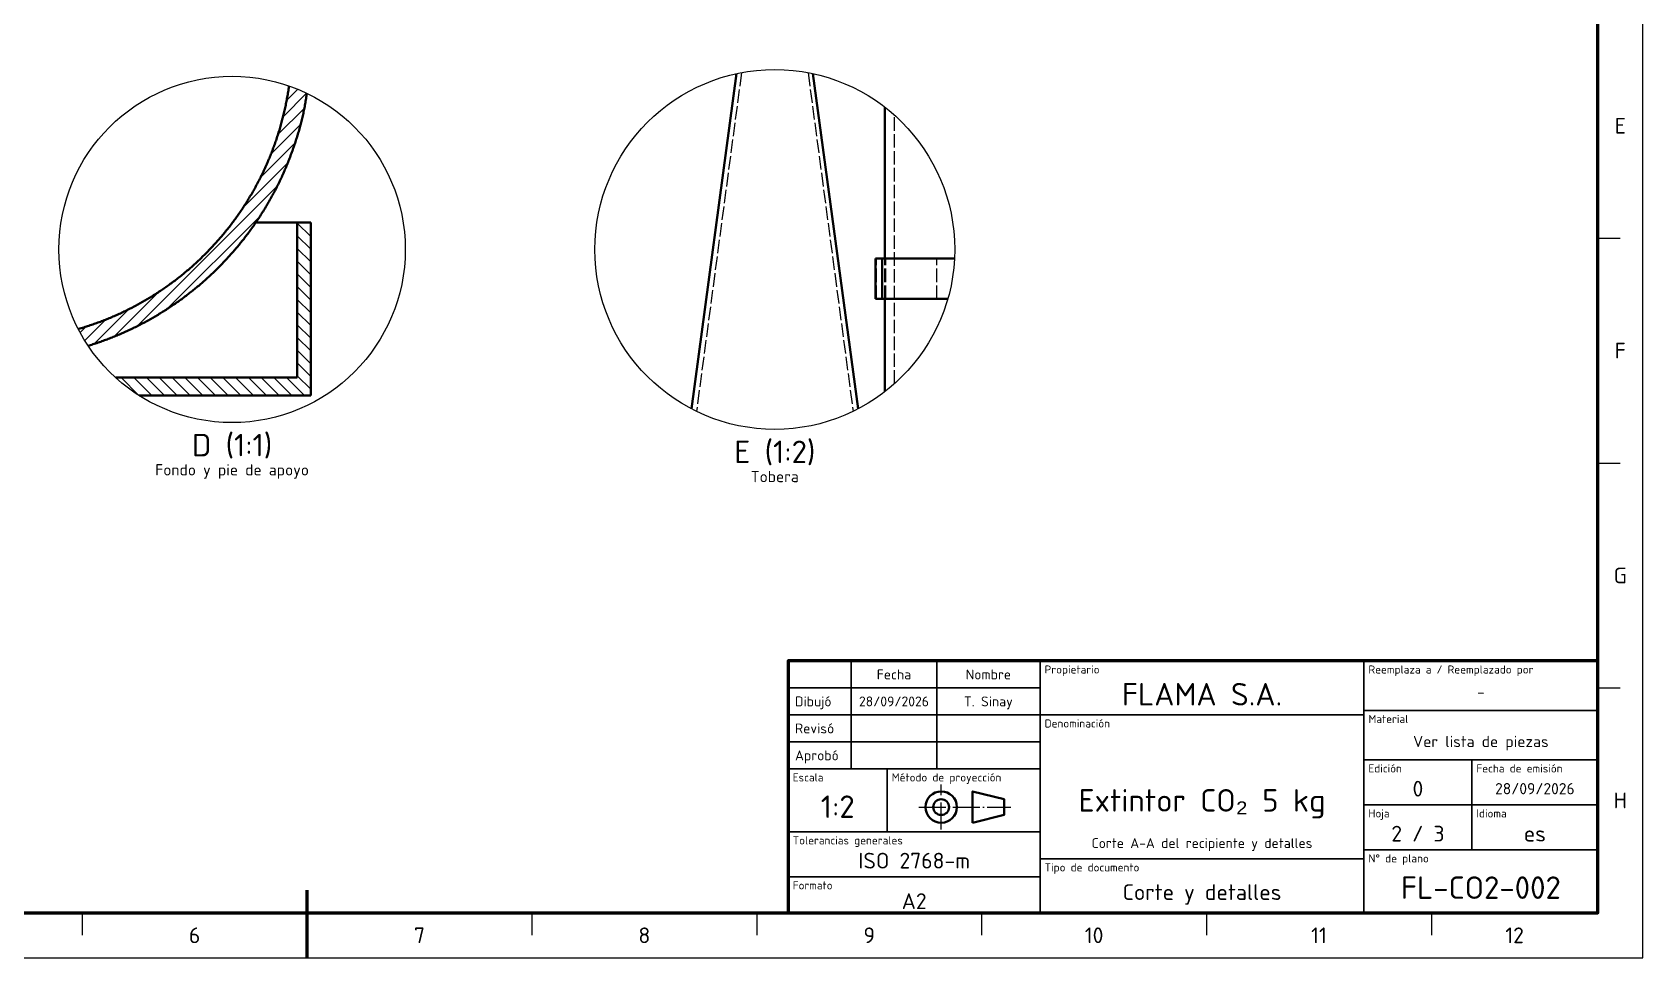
# Model space of a CAD drawing. Header units: millimetres. Extents: x 0 to 594, y 0 to 420.
# Drawn here: x 235.9 to 594, y 0 to 205.8 of the extents above; entities that cross this region are included whole.
import ezdxf
from ezdxf.enums import TextEntityAlignment as Align

# ---------------------------------------------------------------- set-up
doc = ezdxf.new("R2010")
doc.units = ezdxf.units.MM
doc.linetypes.add('ISO02-TRAZOS', pattern=[3.75, 3, -0.75])
doc.linetypes.add('ISO04-TRAZO-PUNTO', pattern=[7.625, 6, -0.75, 0.125, -0.75])
for name, color, linetype, lineweight in [('01-VISIBLE', 7, 'CONTINUOUS', 50), ('02-OCULTA', 4, 'ISO02-TRAZOS', 25), ('03-EJE', 1, 'ISO04-TRAZO-PUNTO', 25), ('05-RAYADO', 8, 'CONTINUOUS', 25), ('06-TEXTO', 7, 'CONTINUOUS', 25), ('07-RECUADRO', 7, 'CONTINUOUS', 70), ('08-FINA', 5, 'CONTINUOUS', 25), ('10-ROTULO', 7, 'CONTINUOUS', 35), ('11-TEXTO-ROTULO', 7, 'CONTINUOUS', 25)]:
    doc.layers.add(name, color=color, linetype=linetype, lineweight=lineweight)
doc.styles.add('ISO3098', font='isocpeur.ttf')

msp = doc.modelspace()

# ---------------------------------------------------------------- hatches: boundary and pattern name
at = {"layer": '05-RAYADO'}
h = msp.add_hatch(dxfattribs=at)
h.set_pattern_fill('ANSI31', scale=0.62992)
h.paths.add_polyline_path([(296.923, 192.063), (296.883, 191.791), (296.843, 191.519), (296.802, 191.247), (296.76, 190.976), (296.718, 190.704), (296.674, 190.433), (296.63, 190.161), (296.584, 189.89), (296.537, 189.619), (296.489, 189.349), (296.44, 189.078), (296.389, 188.808), (296.336, 188.538), (296.283, 188.269), (296.227, 187.999), (296.17, 187.73), (296.112, 187.462), (296.052, 187.194), (295.99, 186.926), (295.927, 186.658), (295.863, 186.391), (295.797, 186.124), (295.729, 185.857), (295.661, 185.591), (295.59, 185.325), (295.519, 185.06), (295.446, 184.795), (295.372, 184.53), (295.296, 184.266), (295.22, 184.002), (295.142, 183.738), (295.063, 183.475), (294.983, 183.212), (294.903, 182.949), (294.821, 182.686), (294.739, 182.424), (294.656, 182.162), (294.572, 181.9), (294.487, 181.639), (294.402, 181.377), (294.315, 181.116), (294.228, 180.856), (294.14, 180.595), (294.052, 180.335), (293.962, 180.075), (293.871, 179.816), (293.78, 179.556), (293.688, 179.297), (293.595, 179.039), (293.501, 178.78), (293.406, 178.522), (293.31, 178.265), (293.213, 178.007), (293.115, 177.751), (293.016, 177.494), (292.916, 177.238), (292.816, 176.982), (292.714, 176.727), (292.611, 176.472), (292.507, 176.217), (292.402, 175.963), (292.296, 175.71), (292.189, 175.456), (292.08, 175.204), (291.971, 174.952), (291.861, 174.7), (291.749, 174.448), (291.637, 174.198), (291.523, 173.947), (291.409, 173.697), (291.293, 173.448), (291.177, 173.199), (291.059, 172.95), (290.94, 172.702), (290.821, 172.455), (290.7, 172.208), (290.578, 171.961), (290.456, 171.715), (290.332, 171.47), (290.208, 171.225), (290.082, 170.98), (289.956, 170.736), (289.828, 170.493), (289.7, 170.249), (289.57, 170.007), (289.44, 169.765), (289.309, 169.523), (289.177, 169.282), (289.044, 169.042), (288.91, 168.801), (288.775, 168.562), (288.639, 168.323), (288.502, 168.084), (288.365, 167.846), (288.226, 167.609), (288.087, 167.372), (287.946, 167.136), (287.805, 166.9), (287.663, 166.665), (287.52, 166.43), (287.376, 166.196), (287.231, 165.962), (287.085, 165.729), (286.938, 165.497), (286.791, 165.265), (286.642, 165.033), (286.493, 164.803), (286.342, 164.573), (286.191, 164.343), (286.039, 164.114), (285.886, 163.886), (285.732, 163.658), (285.577, 163.431), (285.421, 163.204), (285.264, 162.979), (285.107, 162.753), (284.948, 162.529), (284.789, 162.305), (284.629, 162.081), (284.467, 161.859), (284.305, 161.636), (284.143, 161.415), (283.979, 161.194), (283.814, 160.974), (283.649, 160.754), (283.482, 160.536), (283.315, 160.317), (283.147, 160.1), (282.978, 159.883), (282.808, 159.667), (282.638, 159.451), (282.466, 159.236), (282.294, 159.022), (282.121, 158.809), (281.947, 158.596), (281.772, 158.384), (281.596, 158.172), (281.42, 157.961), (281.243, 157.751), (281.064, 157.542), (280.885, 157.333), (280.706, 157.125), (280.525, 156.918), (280.344, 156.711), (280.162, 156.505), (279.979, 156.3), (279.795, 156.096), (279.61, 155.892), (279.425, 155.689), (279.239, 155.487), (279.052, 155.285), (278.864, 155.085), (278.675, 154.885), (278.486, 154.685), (278.296, 154.487), (278.105, 154.289), (277.913, 154.092), (277.721, 153.896), (277.527, 153.7), (277.334, 153.505), (277.139, 153.311), (276.943, 153.118), (276.747, 152.925), (276.55, 152.734), (276.352, 152.543), (276.154, 152.353), (275.954, 152.163), (275.754, 151.975), (275.554, 151.787), (275.352, 151.6), (275.15, 151.414), (274.947, 151.228), (274.743, 151.044), (274.539, 150.86), (274.334, 150.677), (274.128, 150.495), (273.921, 150.313), (273.714, 150.133), (273.506, 149.953), (273.297, 149.774), (273.088, 149.596), (272.878, 149.418), (272.667, 149.242), (272.456, 149.066), (272.243, 148.891), (272.031, 148.717), (271.817, 148.544), (271.603, 148.372), (271.388, 148.2), (271.172, 148.03), (270.956, 147.86), (270.739, 147.691), (270.522, 147.523), (270.304, 147.356), (270.085, 147.189), (269.865, 147.024), (269.645, 146.859), (269.424, 146.696), (269.203, 146.533), (268.981, 146.371), (268.758, 146.209), (268.535, 146.049), (268.311, 145.89), (268.086, 145.731), (267.861, 145.574), (267.635, 145.417), (267.409, 145.261), (267.182, 145.106), (266.954, 144.952), (266.726, 144.799), (266.497, 144.646), (266.267, 144.495), (266.037, 144.345), (265.807, 144.195), (265.575, 144.046), (265.344, 143.899), (265.111, 143.752), (264.878, 143.606), (264.645, 143.461), (264.411, 143.317), (264.176, 143.173), (263.941, 143.031), (263.705, 142.89), (263.468, 142.749), (263.232, 142.61), (262.994, 142.471), (262.756, 142.334), (262.518, 142.197), (262.279, 142.061), (262.039, 141.926), (261.799, 141.793), (261.558, 141.66), (261.317, 141.528), (261.075, 141.397), (260.833, 141.267), (260.591, 141.138), (260.347, 141.009), (260.104, 140.882), (259.859, 140.756), (259.615, 140.631), (259.37, 140.506), (259.124, 140.383), (258.878, 140.26), (258.631, 140.139), (258.384, 140.019), (258.136, 139.899), (257.888, 139.781), (257.64, 139.663), (257.391, 139.546), (257.141, 139.431), (256.892, 139.316), (256.641, 139.203), (256.39, 139.09), (256.139, 138.978), (255.888, 138.868), (255.636, 138.758), (255.383, 138.649), (255.13, 138.542), (254.877, 138.435), (254.623, 138.329), (254.369, 138.224), (254.114, 138.121), (253.859, 138.018), (253.604, 137.916), (253.348, 137.816), (253.092, 137.716), (252.835, 137.617), (252.578, 137.52), (252.321, 137.423), (252.063, 137.327), (251.805, 137.233), (251.547, 137.139), (251.288, 137.046), (251.029, 136.955), (250.769, 136.864), (250.509, 136.775), (250.249, 136.686), (249.988, 136.599), (249.727, 136.512), (249.466, 136.427), (249.204, 136.342), (248.942, 136.259), (248.68, 136.176), (248.418, 136.095), (248.347, 136.073), (248.322, 136.111), (247.806, 136.903), (247.311, 137.707), (246.835, 138.523), (246.379, 139.351), (246.15, 139.793), (246.187, 139.804), (246.434, 139.879), (246.681, 139.955), (246.928, 140.031), (247.175, 140.109), (247.421, 140.187), (247.667, 140.266), (247.913, 140.345), (248.159, 140.426), (248.404, 140.507), (248.649, 140.589), (248.894, 140.671), (249.138, 140.755), (249.383, 140.839), (249.627, 140.924), (249.87, 141.01), (250.114, 141.097), (250.357, 141.184), (250.6, 141.273), (250.842, 141.362), (251.084, 141.452), (251.326, 141.543), (251.568, 141.635), (251.809, 141.728), (252.05, 141.822), (252.29, 141.917), (252.53, 142.012), (252.77, 142.109), (253.009, 142.207), (253.248, 142.305), (253.486, 142.405), (253.724, 142.506), (253.962, 142.608), (254.199, 142.71), (254.436, 142.814), (254.672, 142.919), (254.908, 143.025), (255.143, 143.131), (255.378, 143.239), (255.612, 143.348), (255.846, 143.457), (256.08, 143.568), (256.313, 143.679), (256.546, 143.792), (256.778, 143.905), (257.01, 144.02), (257.241, 144.135), (257.472, 144.251), (257.702, 144.368), (257.932, 144.486), (258.161, 144.605), (258.39, 144.725), (258.619, 144.846), (258.847, 144.967), (259.074, 145.09), (259.302, 145.213), (259.528, 145.337), (259.754, 145.462), (259.98, 145.588), (260.205, 145.715), (260.43, 145.843), (260.654, 145.971), (260.878, 146.1), (261.101, 146.231), (261.324, 146.362), (261.546, 146.494), (261.767, 146.626), (261.989, 146.76), (262.209, 146.895), (262.429, 147.03), (262.649, 147.166), (262.868, 147.303), (263.087, 147.441), (263.305, 147.58), (263.522, 147.72), (263.739, 147.86), (263.955, 148.002), (264.171, 148.144), (264.386, 148.287), (264.601, 148.431), (264.815, 148.576), (265.028, 148.721), (265.241, 148.868), (265.454, 149.015), (265.665, 149.163), (265.876, 149.312), (266.087, 149.462), (266.297, 149.612), (266.506, 149.764), (266.715, 149.916), (266.923, 150.069), (267.131, 150.223), (267.338, 150.378), (267.544, 150.534), (267.75, 150.69), (267.955, 150.847), (268.159, 151.005), (268.363, 151.164), (268.567, 151.323), (268.769, 151.484), (268.971, 151.645), (269.173, 151.807), (269.373, 151.97), (269.573, 152.133), (269.773, 152.298), (269.972, 152.463), (270.17, 152.629), (270.367, 152.795), (270.564, 152.963), (270.76, 153.131), (270.956, 153.3), (271.15, 153.47), (271.345, 153.64), (271.538, 153.811), (271.731, 153.983), (271.923, 154.156), (272.115, 154.33), (272.305, 154.504), (272.496, 154.679), (272.685, 154.855), (272.874, 155.031), (273.062, 155.209), (273.249, 155.387), (273.436, 155.565), (273.622, 155.745), (273.807, 155.925), (273.992, 156.106), (274.175, 156.287), (274.358, 156.47), (274.541, 156.653), (274.722, 156.837), (274.903, 157.021), (275.084, 157.206), (275.263, 157.392), (275.442, 157.579), (275.62, 157.766), (275.797, 157.954), (275.974, 158.143), (276.149, 158.332), (276.325, 158.522), (276.499, 158.713), (276.672, 158.905), (276.845, 159.097), (277.017, 159.29), (277.188, 159.483), (277.359, 159.677), (277.529, 159.872), (277.698, 160.068), (277.866, 160.264), (278.033, 160.461), (278.2, 160.658), (278.366, 160.856), (278.531, 161.055), (278.695, 161.254), (278.859, 161.455), (279.022, 161.655), (279.184, 161.857), (279.345, 162.059), (279.505, 162.261), (279.665, 162.464), (279.824, 162.668), (279.982, 162.873), (280.139, 163.078), (280.295, 163.284), (280.451, 163.49), (280.606, 163.697), (280.76, 163.905), (280.913, 164.113), (281.065, 164.321), (281.216, 164.531), (281.367, 164.741), (281.517, 164.951), (281.666, 165.162), (281.814, 165.374), (281.962, 165.586), (282.108, 165.799), (282.254, 166.013), (282.399, 166.227), (282.543, 166.441), (282.686, 166.656), (282.828, 166.872), (282.969, 167.088), (283.11, 167.305), (283.25, 167.523), (283.389, 167.74), (283.527, 167.959), (283.664, 168.178), (283.8, 168.397), (283.936, 168.617), (284.07, 168.838), (284.204, 169.059), (284.337, 169.281), (284.469, 169.503), (284.6, 169.726), (284.73, 169.949), (284.86, 170.173), (284.988, 170.397), (285.116, 170.621), (285.242, 170.847), (285.368, 171.072), (285.493, 171.299), (285.617, 171.525), (285.74, 171.752), (285.863, 171.98), (285.984, 172.208), (286.105, 172.437), (286.224, 172.666), (286.343, 172.895), (286.461, 173.126), (286.577, 173.356), (286.693, 173.587), (286.808, 173.818), (286.923, 174.05), (287.036, 174.282), (287.148, 174.515), (287.26, 174.748), (287.37, 174.982), (287.48, 175.216), (287.588, 175.45), (287.696, 175.685), (287.803, 175.921), (287.909, 176.156), (288.014, 176.392), (288.118, 176.629), (288.221, 176.866), (288.323, 177.103), (288.424, 177.341), (288.525, 177.579), (288.624, 177.818), (288.722, 178.057), (288.82, 178.296), (288.916, 178.536), (289.012, 178.776), (289.107, 179.016), (289.2, 179.257), (289.293, 179.498), (289.385, 179.74), (289.476, 179.982), (289.566, 180.224), (289.655, 180.467), (289.743, 180.71), (289.83, 180.953), (289.916, 181.197), (290.001, 181.441), (290.085, 181.685), (290.168, 181.929), (290.251, 182.174), (290.332, 182.42), (290.412, 182.665), (290.492, 182.911), (290.57, 183.157), (290.648, 183.404), (290.724, 183.651), (290.8, 183.898), (290.874, 184.145), (290.948, 184.393), (291.02, 184.641), (291.092, 184.889), (291.163, 185.138), (291.232, 185.387), (291.301, 185.636), (291.369, 185.885), (291.435, 186.135), (291.501, 186.385), (291.566, 186.635), (291.63, 186.886), (291.692, 187.136), (291.754, 187.387), (291.815, 187.638), (291.875, 187.89), (291.934, 188.141), (291.992, 188.393), (292.048, 188.645), (292.104, 188.897), (292.159, 189.15), (292.213, 189.403), (292.266, 189.656), (292.318, 189.909), (292.369, 190.162), (292.419, 190.416), (292.468, 190.669), (292.516, 190.923), (292.562, 191.178), (292.608, 191.432), (292.653, 191.686), (292.697, 191.941), (292.74, 192.196), (292.782, 192.451), (292.823, 192.706), (292.863, 192.961), (292.902, 193.217), (292.94, 193.472), (292.977, 193.728), (292.995, 193.856), (293.304, 193.749), (294.189, 193.42), (295.067, 193.069), (295.935, 192.697), (296.794, 192.304), (296.947, 192.229)])
h = msp.add_hatch(dxfattribs=at)
h.set_pattern_fill('ANSI31', scale=0.62992, angle=90)
h.paths.add_polyline_path([(297.833, 163.5), (297.833, 125), (259.695, 125), (258.944, 125.488), (258.165, 126.023), (257.399, 126.577), (256.647, 127.149), (255.909, 127.739), (255.186, 128.347), (254.478, 128.973), (254.45, 129), (294.833, 129), (294.833, 163.5)])

# ---------------------------------------------------------------- linework, layer by layer
at = {"layer": '01-VISIBLE'}
for points in [[(292.995, 193.856), (292.975, 193.716), (292.932, 193.419), (292.887, 193.122), (292.842, 192.825), (292.795, 192.528), (292.746, 192.231), (292.696, 191.935), (292.645, 191.639), (292.592, 191.343), (292.539, 191.047), (292.483, 190.752), (292.427, 190.457), (292.369, 190.162), (292.31, 189.868), (292.249, 189.573), (292.187, 189.279), (292.124, 188.986), (292.059, 188.692), (291.993, 188.399), (291.926, 188.106), (291.857, 187.814), (291.787, 187.521), (291.716, 187.23), (291.643, 186.938), (291.569, 186.647), (291.494, 186.356), (291.417, 186.065), (291.339, 185.775), (291.26, 185.485), (291.179, 185.196), (291.097, 184.907), (291.014, 184.618), (290.929, 184.33), (290.843, 184.042), (290.756, 183.754), (290.667, 183.467), (290.577, 183.18), (290.486, 182.894), (290.394, 182.608), (290.3, 182.323), (290.205, 182.038), (290.109, 181.753), (290.011, 181.469), (289.912, 181.185), (289.812, 180.902), (289.71, 180.619), (289.607, 180.337), (289.503, 180.055), (289.398, 179.774), (289.291, 179.493), (289.183, 179.212), (289.074, 178.932), (288.963, 178.653), (288.851, 178.374), (288.738, 178.096), (288.624, 177.818), (288.508, 177.54), (288.391, 177.264), (288.273, 176.987), (288.154, 176.712), (288.033, 176.436), (287.911, 176.162), (287.788, 175.888), (287.664, 175.614), (287.538, 175.341), (287.411, 175.069), (287.283, 174.797), (287.153, 174.526), (287.023, 174.255), (286.891, 173.985), (286.758, 173.716), (286.623, 173.447), (286.488, 173.179), (286.351, 172.912), (286.213, 172.645), (286.074, 172.378), (285.933, 172.113), (285.792, 171.848), (285.649, 171.583), (285.505, 171.32), (285.36, 171.057), (285.213, 170.794), (285.065, 170.533), (284.917, 170.272), (284.766, 170.011), (284.615, 169.752), (284.463, 169.493), (284.309, 169.234), (284.154, 168.977), (283.998, 168.72), (283.841, 168.464), (283.683, 168.208), (283.524, 167.954), (283.363, 167.7), (283.201, 167.447), (283.038, 167.194), (282.874, 166.942), (282.709, 166.691), (282.543, 166.441), (282.375, 166.192), (282.206, 165.943), (282.037, 165.695), (281.866, 165.448), (281.694, 165.202), (281.52, 164.956), (281.346, 164.711), (281.171, 164.467), (280.994, 164.224), (280.817, 163.982), (280.638, 163.74), (280.458, 163.5), (280.277, 163.26), (280.095, 163.021), (279.912, 162.782), (279.728, 162.545), (279.542, 162.308), (279.356, 162.073), (279.169, 161.838), (278.98, 161.604), (278.791, 161.371), (278.6, 161.138), (278.408, 160.907), (278.216, 160.677), (278.022, 160.447), (277.827, 160.218), (277.631, 159.99), (277.434, 159.763), (277.236, 159.537), (277.037, 159.312), (276.837, 159.088), (276.636, 158.865), (276.434, 158.642), (276.231, 158.421), (276.027, 158.2), (275.822, 157.981), (275.616, 157.762), (275.409, 157.544), (275.201, 157.327), (274.992, 157.112), (274.781, 156.897), (274.57, 156.683), (274.358, 156.47), (274.145, 156.258), (273.932, 156.047), (273.717, 155.837), (273.501, 155.628), (273.284, 155.42), (273.066, 155.213), (272.847, 155.007), (272.628, 154.802), (272.407, 154.598), (272.186, 154.395), (271.963, 154.193), (271.74, 153.992), (271.516, 153.792), (271.291, 153.593), (271.064, 153.395), (270.838, 153.198), (270.61, 153.002), (270.381, 152.807), (270.151, 152.613), (269.921, 152.42), (269.689, 152.229), (269.457, 152.038), (269.224, 151.849), (268.99, 151.66), (268.755, 151.473), (268.519, 151.286), (268.283, 151.101), (268.045, 150.917), (267.807, 150.734), (267.568, 150.552), (267.328, 150.371), (267.087, 150.191), (266.846, 150.012), (266.603, 149.835), (266.36, 149.658), (266.116, 149.483), (265.872, 149.309), (265.626, 149.135), (265.38, 148.963), (265.132, 148.793), (264.884, 148.623), (264.636, 148.454), (264.386, 148.287), (264.136, 148.121), (263.885, 147.955), (263.633, 147.791), (263.38, 147.629), (263.127, 147.467), (262.873, 147.306), (262.618, 147.147), (262.363, 146.989), (262.107, 146.832), (261.85, 146.676), (261.592, 146.521), (261.334, 146.368), (261.075, 146.215), (260.815, 146.064), (260.555, 145.914), (260.294, 145.765), (260.032, 145.618), (259.77, 145.471), (259.507, 145.326), (259.243, 145.181), (258.979, 145.038), (258.714, 144.896), (258.449, 144.756), (258.183, 144.616), (257.916, 144.478), (257.649, 144.341), (257.38, 144.205), (257.112, 144.07), (256.843, 143.937), (256.573, 143.805), (256.302, 143.674), (256.031, 143.545), (255.759, 143.416), (255.487, 143.289), (255.214, 143.164), (254.94, 143.039), (254.666, 142.916), (254.392, 142.795), (254.116, 142.674), (253.84, 142.555), (253.564, 142.438), (253.287, 142.322), (253.009, 142.207), (252.731, 142.093), (252.452, 141.981), (252.173, 141.87), (251.893, 141.761), (251.613, 141.652), (251.332, 141.545), (251.051, 141.44), (250.769, 141.335), (250.487, 141.232), (250.204, 141.129), (249.921, 141.028), (249.638, 140.928), (249.354, 140.829), (249.07, 140.731), (248.786, 140.635), (248.501, 140.539), (248.216, 140.444), (247.93, 140.351), (247.644, 140.258), (247.358, 140.167), (247.071, 140.076), (246.785, 139.987), (246.498, 139.898), (246.21, 139.811), (246.15, 139.793)], [(392.512, 196.586), (382.478, 122.05)], [(409.488, 196.586), (419.522, 122.05)], [(248.347, 136.073), (248.55, 136.136), (248.836, 136.225), (249.123, 136.316), (249.409, 136.408), (249.694, 136.501), (249.98, 136.596), (250.264, 136.691), (250.549, 136.788), (250.833, 136.886), (251.116, 136.986), (251.399, 137.086), (251.682, 137.188), (251.964, 137.291), (252.246, 137.395), (252.528, 137.5), (252.809, 137.607), (253.089, 137.715), (253.369, 137.824), (253.648, 137.934), (253.927, 138.045), (254.206, 138.158), (254.484, 138.272), (254.762, 138.387), (255.039, 138.503), (255.315, 138.62), (255.591, 138.739), (255.867, 138.859), (256.142, 138.98), (256.416, 139.102), (256.69, 139.225), (256.964, 139.349), (257.237, 139.475), (257.509, 139.602), (257.781, 139.73), (258.052, 139.859), (258.323, 139.989), (258.593, 140.121), (258.863, 140.253), (259.132, 140.387), (259.4, 140.522), (259.668, 140.658), (259.936, 140.795), (260.202, 140.933), (260.468, 141.073), (260.734, 141.214), (260.999, 141.355), (261.263, 141.498), (261.527, 141.642), (261.79, 141.788), (262.052, 141.934), (262.314, 142.081), (262.575, 142.23), (262.836, 142.38), (263.095, 142.53), (263.355, 142.682), (263.613, 142.835), (263.871, 142.989), (264.128, 143.145), (264.385, 143.301), (264.641, 143.458), (264.896, 143.617), (265.151, 143.776), (265.404, 143.937), (265.658, 144.099), (265.91, 144.262), (266.162, 144.426), (266.413, 144.591), (266.663, 144.757), (266.913, 144.924), (267.162, 145.092), (267.41, 145.262), (267.657, 145.432), (267.904, 145.604), (268.15, 145.776), (268.395, 145.95), (268.64, 146.124), (268.883, 146.3), (269.126, 146.477), (269.369, 146.655), (269.61, 146.833), (269.851, 147.013), (270.091, 147.194), (270.33, 147.376), (270.568, 147.559), (270.806, 147.743), (271.043, 147.928), (271.279, 148.114), (271.514, 148.301), (271.748, 148.489), (271.982, 148.678), (272.214, 148.868), (272.446, 149.059), (272.677, 149.251), (272.908, 149.443), (273.137, 149.637), (273.366, 149.832), (273.594, 150.028), (273.821, 150.225), (274.047, 150.423), (274.272, 150.622), (274.496, 150.822), (274.72, 151.022), (274.942, 151.224), (275.164, 151.427), (275.385, 151.63), (275.605, 151.835), (275.824, 152.041), (276.043, 152.247), (276.26, 152.454), (276.477, 152.663), (276.692, 152.872), (276.907, 153.082), (277.121, 153.293), (277.334, 153.505), (277.545, 153.718), (277.757, 153.932), (277.967, 154.147), (278.176, 154.362), (278.384, 154.579), (278.592, 154.796), (278.798, 155.015), (279.003, 155.234), (279.208, 155.454), (279.412, 155.675), (279.614, 155.897), (279.816, 156.119), (280.017, 156.343), (280.216, 156.567), (280.415, 156.793), (280.613, 157.019), (280.81, 157.246), (281.006, 157.473), (281.201, 157.702), (281.395, 157.931), (281.588, 158.162), (281.78, 158.393), (281.971, 158.625), (282.161, 158.858), (282.35, 159.091), (282.538, 159.326), (282.725, 159.561), (282.911, 159.797), (283.095, 160.033), (283.279, 160.271), (283.462, 160.509), (283.644, 160.749), (283.825, 160.988), (284.005, 161.229), (284.184, 161.471), (284.361, 161.713), (284.538, 161.956), (284.714, 162.2), (284.888, 162.444), (285.062, 162.689), (285.234, 162.935), (285.406, 163.182), (285.576, 163.43), (285.745, 163.678), (285.913, 163.927), (286.081, 164.177), (286.247, 164.427), (286.411, 164.678), (286.575, 164.93), (286.738, 165.182), (286.9, 165.436), (287.06, 165.69), (287.22, 165.944), (287.378, 166.199), (287.536, 166.455), (287.692, 166.712), (287.847, 166.969), (288.001, 167.227), (288.154, 167.486), (288.306, 167.745), (288.457, 168.005), (288.606, 168.266), (288.755, 168.527), (288.902, 168.788), (289.049, 169.051), (289.194, 169.314), (289.338, 169.577), (289.481, 169.841), (289.623, 170.106), (289.764, 170.372), (289.904, 170.638), (290.043, 170.904), (290.18, 171.171), (290.317, 171.439), (290.452, 171.707), (290.586, 171.976), (290.719, 172.246), (290.85, 172.516), (290.981, 172.786), (291.11, 173.058), (291.238, 173.329), (291.365, 173.602), (291.49, 173.875), (291.615, 174.148), (291.738, 174.422), (291.86, 174.697), (291.98, 174.972), (292.099, 175.248), (292.218, 175.524), (292.334, 175.801), (292.45, 176.078), (292.564, 176.356), (292.677, 176.635), (292.788, 176.914), (292.899, 177.193), (293.008, 177.473), (293.116, 177.753), (293.223, 178.034), (293.329, 178.315), (293.433, 178.597), (293.537, 178.879), (293.639, 179.162), (293.74, 179.444), (293.841, 179.728), (293.94, 180.011), (294.038, 180.295), (294.135, 180.58), (294.231, 180.864), (294.326, 181.149), (294.42, 181.435), (294.514, 181.72), (294.606, 182.006), (294.697, 182.292), (294.787, 182.579), (294.877, 182.866), (294.965, 183.153), (295.053, 183.44), (295.139, 183.728), (295.224, 184.016), (295.307, 184.305), (295.39, 184.594), (295.47, 184.883), (295.549, 185.173), (295.627, 185.463), (295.703, 185.754), (295.777, 186.045), (295.85, 186.337), (295.92, 186.629), (295.989, 186.921), (296.056, 187.214), (296.122, 187.507), (296.185, 187.801), (296.247, 188.095), (296.307, 188.389), (296.365, 188.684), (296.421, 188.979), (296.476, 189.275), (296.529, 189.571), (296.58, 189.867), (296.63, 190.163), (296.678, 190.459), (296.726, 190.756), (296.772, 191.053), (296.818, 191.35), (296.862, 191.647), (296.906, 191.944), (296.947, 192.229)], [(425.5, 155.5), (425.5, 189.117)], [(294.833, 163.5), (294.526, 163.5), (294.219, 163.5), (293.912, 163.5), (293.605, 163.5), (293.298, 163.5), (292.991, 163.5), (292.685, 163.5), (292.378, 163.5), (292.071, 163.5), (291.764, 163.5), (291.457, 163.5), (291.15, 163.5), (290.843, 163.5), (290.536, 163.5), (290.229, 163.5), (289.922, 163.5), (289.615, 163.5), (289.308, 163.5), (289.001, 163.5), (288.694, 163.5), (288.387, 163.5), (288.08, 163.5), (287.773, 163.5), (287.466, 163.5), (287.159, 163.5), (286.852, 163.5), (286.545, 163.5), (286.238, 163.5), (285.931, 163.5), (285.624, 163.5)], [(297.833, 163.5), (294.833, 163.5)], [(294.833, 129), (294.833, 163.5)], [(297.833, 163.5), (297.833, 125)], [(423.4, 155.5), (424.876, 155.5)], [(423.4, 146.5), (423.4, 155.5)], [(424.876, 155.5), (425.127, 155.5), (425.377, 155.5), (425.627, 155.5), (425.878, 155.5), (426.128, 155.5), (426.379, 155.5), (426.629, 155.5), (426.88, 155.5), (427.13, 155.5), (427.38, 155.5), (427.631, 155.5), (427.881, 155.5), (428.132, 155.5), (428.382, 155.5), (428.633, 155.5), (428.883, 155.5), (429.133, 155.5), (429.384, 155.5), (429.634, 155.5), (429.885, 155.5), (430.135, 155.5), (430.386, 155.5), (430.636, 155.5), (430.887, 155.5), (431.137, 155.5), (431.387, 155.5), (431.638, 155.5), (431.888, 155.5), (432.139, 155.5), (432.389, 155.5), (432.64, 155.5), (432.89, 155.5), (433.14, 155.5), (433.391, 155.5), (433.641, 155.5), (433.892, 155.5), (434.142, 155.5), (434.393, 155.5), (434.643, 155.5), (434.893, 155.5), (435.144, 155.5), (435.394, 155.5), (435.645, 155.5), (435.895, 155.5), (436.146, 155.5), (436.396, 155.5), (436.647, 155.5), (436.897, 155.5), (437.147, 155.5), (437.398, 155.5), (437.648, 155.5), (437.899, 155.5), (438.149, 155.5), (438.4, 155.5), (438.65, 155.5), (438.9, 155.5), (439.151, 155.5), (439.401, 155.5), (439.652, 155.5), (439.902, 155.5), (440.153, 155.5), (440.403, 155.5), (440.653, 155.5), (440.904, 155.5), (440.95, 155.5)], [(424.876, 146.5), (424.876, 155.5)], [(423.4, 146.5), (424.876, 146.5)], [(424.876, 146.5), (425.127, 146.5), (425.377, 146.5), (425.627, 146.5), (425.878, 146.5), (426.128, 146.5), (426.379, 146.5), (426.629, 146.5), (426.88, 146.5), (427.13, 146.5), (427.38, 146.5), (427.631, 146.5), (427.881, 146.5), (428.132, 146.5), (428.382, 146.5), (428.633, 146.5), (428.883, 146.5), (429.133, 146.5), (429.384, 146.5), (429.634, 146.5), (429.885, 146.5), (430.135, 146.5), (430.386, 146.5), (430.636, 146.5), (430.887, 146.5), (431.137, 146.5), (431.387, 146.5), (431.638, 146.5), (431.888, 146.5), (432.139, 146.5), (432.389, 146.5), (432.64, 146.5), (432.89, 146.5), (433.14, 146.5), (433.391, 146.5), (433.641, 146.5), (433.892, 146.5), (434.142, 146.5), (434.393, 146.5), (434.643, 146.5), (434.893, 146.5), (435.144, 146.5), (435.394, 146.5), (435.645, 146.5), (435.895, 146.5), (436.146, 146.5), (436.396, 146.5), (436.647, 146.5), (436.897, 146.5), (437.147, 146.5), (437.398, 146.5), (437.648, 146.5), (437.899, 146.5), (438.149, 146.5), (438.4, 146.5), (438.65, 146.5), (438.9, 146.5), (439.151, 146.5), (439.401, 146.5), (439.455, 146.5)], [(425.5, 125.883), (425.5, 146.5)], [(294.833, 129), (254.45, 129)], [(297.833, 125), (259.695, 125)]]:
    msp.add_lwpolyline(points, dxfattribs=at)
msp.add_lwpolyline([(445, 30), (452, 31.75), (452, 35.25), (445, 37)], close=True, dxfattribs=at)
for radius in [3.5, 1.75]:
    msp.add_circle((438, 33.5), radius, dxfattribs=at)
at = {"layer": '02-OCULTA'}
for points in [[(393.59, 196.805), (383.596, 121.488)], [(408.41, 196.805), (418.404, 121.488)], [(427.6, 127.63), (427.6, 187.37)], [(423.4, 146.5), (423.4, 155.5)], [(423.4, 155.5), (423.433, 155.5), (423.467, 155.5), (423.5, 155.5), (423.533, 155.5), (423.567, 155.5), (423.6, 155.5)], [(423.6, 155.5), (423.567, 155.5), (423.533, 155.5), (423.5, 155.5), (423.467, 155.5), (423.433, 155.5), (423.4, 155.5)], [(423.4, 155.5), (424.876, 155.5)], [(423.6, 146.5), (423.6, 155.5)], [(424.876, 146.5), (424.876, 155.5)], [(440.95, 155.5), (440.904, 155.5), (440.653, 155.5), (440.403, 155.5), (440.153, 155.5), (439.902, 155.5), (439.652, 155.5), (439.401, 155.5), (439.151, 155.5), (438.9, 155.5), (438.65, 155.5), (438.4, 155.5), (438.149, 155.5), (437.899, 155.5), (437.648, 155.5), (437.398, 155.5), (437.147, 155.5), (436.897, 155.5), (436.647, 155.5), (436.396, 155.5), (436.146, 155.5), (435.895, 155.5), (435.645, 155.5), (435.394, 155.5), (435.144, 155.5), (434.893, 155.5), (434.643, 155.5), (434.393, 155.5), (434.142, 155.5), (433.892, 155.5), (433.641, 155.5), (433.391, 155.5), (433.14, 155.5), (432.89, 155.5), (432.64, 155.5), (432.389, 155.5), (432.139, 155.5), (431.888, 155.5), (431.638, 155.5), (431.387, 155.5), (431.137, 155.5), (430.887, 155.5), (430.636, 155.5), (430.386, 155.5), (430.135, 155.5), (429.885, 155.5), (429.634, 155.5), (429.384, 155.5), (429.133, 155.5), (428.883, 155.5), (428.633, 155.5), (428.382, 155.5), (428.132, 155.5), (427.881, 155.5), (427.631, 155.5), (427.38, 155.5), (427.13, 155.5), (426.88, 155.5), (426.629, 155.5), (426.379, 155.5), (426.128, 155.5), (425.878, 155.5), (425.627, 155.5), (425.377, 155.5), (425.127, 155.5), (424.876, 155.5)], [(425.5, 146.5), (425.5, 155.5)], [(425.729, 155.5), (425.98, 155.5), (426.23, 155.5), (426.481, 155.5), (426.732, 155.5), (426.982, 155.5), (427.233, 155.5), (427.483, 155.5), (427.734, 155.5), (427.985, 155.5), (428.235, 155.5), (428.486, 155.5), (428.737, 155.5), (428.987, 155.5), (429.238, 155.5), (429.488, 155.5), (429.739, 155.5), (429.99, 155.5), (430.24, 155.5), (430.491, 155.5), (430.741, 155.5), (430.992, 155.5), (431.243, 155.5), (431.493, 155.5), (431.744, 155.5), (431.995, 155.5), (432.245, 155.5), (432.496, 155.5), (432.746, 155.5), (432.997, 155.5), (433.248, 155.5), (433.498, 155.5), (433.749, 155.5), (433.999, 155.5), (434.25, 155.5), (434.501, 155.5), (434.751, 155.5), (435.002, 155.5), (435.253, 155.5), (435.503, 155.5), (435.754, 155.5), (436.004, 155.5), (436.255, 155.5), (436.506, 155.5), (436.756, 155.5), (437.007, 155.5), (437.257, 155.5), (437.508, 155.5), (437.759, 155.5), (438.009, 155.5), (438.26, 155.5), (438.511, 155.5), (438.761, 155.5), (439.012, 155.5), (439.262, 155.5), (439.513, 155.5), (439.764, 155.5), (440.014, 155.5), (440.265, 155.5), (440.515, 155.5), (440.766, 155.5), (440.95, 155.5)], [(425.729, 155.5), (437, 155.5)], [(425.729, 155.5), (437, 155.5)], [(440.95, 155.5), (440.766, 155.5), (440.515, 155.5), (440.265, 155.5), (440.014, 155.5), (439.764, 155.5), (439.513, 155.5), (439.262, 155.5), (439.012, 155.5), (438.761, 155.5), (438.511, 155.5), (438.26, 155.5), (438.009, 155.5), (437.759, 155.5), (437.508, 155.5), (437.257, 155.5), (437.007, 155.5), (436.756, 155.5), (436.506, 155.5), (436.255, 155.5), (436.004, 155.5), (435.754, 155.5), (435.503, 155.5), (435.253, 155.5), (435.002, 155.5), (434.751, 155.5), (434.501, 155.5), (434.25, 155.5), (433.999, 155.5), (433.749, 155.5), (433.498, 155.5), (433.248, 155.5), (432.997, 155.5), (432.746, 155.5), (432.496, 155.5), (432.245, 155.5), (431.995, 155.5), (431.744, 155.5), (431.493, 155.5), (431.243, 155.5), (430.992, 155.5), (430.741, 155.5), (430.491, 155.5), (430.24, 155.5), (429.99, 155.5), (429.739, 155.5), (429.488, 155.5), (429.238, 155.5), (428.987, 155.5), (428.737, 155.5), (428.486, 155.5), (428.235, 155.5), (427.985, 155.5), (427.734, 155.5), (427.483, 155.5), (427.233, 155.5), (426.982, 155.5), (426.732, 155.5), (426.481, 155.5), (426.23, 155.5), (425.98, 155.5), (425.729, 155.5)], [(425.729, 146.5), (425.729, 155.5)], [(425.729, 146.5), (425.729, 155.5)], [(437, 146.5), (437, 155.5)], [(437, 146.5), (437, 155.5)], [(423.4, 146.5), (423.433, 146.5), (423.467, 146.5), (423.5, 146.5), (423.533, 146.5), (423.567, 146.5), (423.6, 146.5)], [(423.6, 146.5), (423.567, 146.5), (423.533, 146.5), (423.5, 146.5), (423.467, 146.5), (423.433, 146.5), (423.4, 146.5)], [(423.4, 146.5), (424.876, 146.5)], [(439.455, 146.5), (439.401, 146.5), (439.151, 146.5), (438.9, 146.5), (438.65, 146.5), (438.4, 146.5), (438.149, 146.5), (437.899, 146.5), (437.648, 146.5), (437.398, 146.5), (437.147, 146.5), (436.897, 146.5), (436.647, 146.5), (436.396, 146.5), (436.146, 146.5), (435.895, 146.5), (435.645, 146.5), (435.394, 146.5), (435.144, 146.5), (434.893, 146.5), (434.643, 146.5), (434.393, 146.5), (434.142, 146.5), (433.892, 146.5), (433.641, 146.5), (433.391, 146.5), (433.14, 146.5), (432.89, 146.5), (432.64, 146.5), (432.389, 146.5), (432.139, 146.5), (431.888, 146.5), (431.638, 146.5), (431.387, 146.5), (431.137, 146.5), (430.887, 146.5), (430.636, 146.5), (430.386, 146.5), (430.135, 146.5), (429.885, 146.5), (429.634, 146.5), (429.384, 146.5), (429.133, 146.5), (428.883, 146.5), (428.633, 146.5), (428.382, 146.5), (428.132, 146.5), (427.881, 146.5), (427.631, 146.5), (427.38, 146.5), (427.13, 146.5), (426.88, 146.5), (426.629, 146.5), (426.379, 146.5), (426.128, 146.5), (425.878, 146.5), (425.627, 146.5), (425.377, 146.5), (425.127, 146.5), (424.876, 146.5)], [(439.455, 146.5), (439.262, 146.5), (439.012, 146.5), (438.761, 146.5), (438.511, 146.5), (438.26, 146.5), (438.009, 146.5), (437.759, 146.5), (437.508, 146.5), (437.257, 146.5), (437.007, 146.5), (436.756, 146.5), (436.506, 146.5), (436.255, 146.5), (436.004, 146.5), (435.754, 146.5), (435.503, 146.5), (435.253, 146.5), (435.002, 146.5), (434.751, 146.5), (434.501, 146.5), (434.25, 146.5), (433.999, 146.5), (433.749, 146.5), (433.498, 146.5), (433.248, 146.5), (432.997, 146.5), (432.746, 146.5), (432.496, 146.5), (432.245, 146.5), (431.995, 146.5), (431.744, 146.5), (431.493, 146.5), (431.243, 146.5), (430.992, 146.5), (430.741, 146.5), (430.491, 146.5), (430.24, 146.5), (429.99, 146.5), (429.739, 146.5), (429.488, 146.5), (429.238, 146.5), (428.987, 146.5), (428.737, 146.5), (428.486, 146.5), (428.235, 146.5), (427.985, 146.5), (427.734, 146.5), (427.483, 146.5), (427.233, 146.5), (426.982, 146.5), (426.732, 146.5), (426.481, 146.5), (426.23, 146.5), (425.98, 146.5), (425.729, 146.5)], [(425.729, 146.5), (437, 146.5)], [(425.729, 146.5), (437, 146.5)], [(425.729, 146.5), (425.98, 146.5), (426.23, 146.5), (426.481, 146.5), (426.732, 146.5), (426.982, 146.5), (427.233, 146.5), (427.483, 146.5), (427.734, 146.5), (427.985, 146.5), (428.235, 146.5), (428.486, 146.5), (428.737, 146.5), (428.987, 146.5), (429.238, 146.5), (429.488, 146.5), (429.739, 146.5), (429.99, 146.5), (430.24, 146.5), (430.491, 146.5), (430.741, 146.5), (430.992, 146.5), (431.243, 146.5), (431.493, 146.5), (431.744, 146.5), (431.995, 146.5), (432.245, 146.5), (432.496, 146.5), (432.746, 146.5), (432.997, 146.5), (433.248, 146.5), (433.498, 146.5), (433.749, 146.5), (433.999, 146.5), (434.25, 146.5), (434.501, 146.5), (434.751, 146.5), (435.002, 146.5), (435.253, 146.5), (435.503, 146.5), (435.754, 146.5), (436.004, 146.5), (436.255, 146.5), (436.506, 146.5), (436.756, 146.5), (437.007, 146.5), (437.257, 146.5), (437.508, 146.5), (437.759, 146.5), (438.009, 146.5), (438.26, 146.5), (438.511, 146.5), (438.761, 146.5), (439.012, 146.5), (439.262, 146.5), (439.455, 146.5)]]:
    msp.add_lwpolyline(points, dxfattribs=at)
at = {"layer": '03-EJE'}
for p, q in [((438, 28.5), (438, 38.5)), ((433, 33.5), (453.5, 33.5))]:
    msp.add_line(p, q, dxfattribs=at)
at = {"layer": '07-RECUADRO'}
msp.add_line((297, 0), (297, 15), dxfattribs=at)
for points in [[(20, 10), (584, 10), (584, 410), (20, 410)], [(404, 10), (584, 10), (584, 66), (404, 66)]]:
    msp.add_lwpolyline(points, close=True, dxfattribs=at)
at = {"layer": '08-FINA'}
for p, q in [((584, 160), (589, 160)), ((584, 110), (589, 110)), ((584, 60), (589, 60)), ((247, 10), (247, 5)), ((347, 10), (347, 5)), ((397, 10), (397, 5)), ((447, 10), (447, 5)), ((497, 10), (497, 5)), ((547, 10), (547, 5))]:
    msp.add_line(p, q, dxfattribs=at)
msp.add_lwpolyline([(0, 0), (594, 0), (594, 420), (0, 420)], close=True, dxfattribs=at)
for centre, radius in [((401, 157.5), 40), ((280.333, 157.5), 38.5)]:
    msp.add_circle(centre, radius, dxfattribs=at)
at = {"layer": '10-ROTULO'}
for points in [[(404, 60), (418, 60), (418, 66), (404, 66)], [(418, 60), (437, 60), (437, 66), (418, 66)], [(437, 60), (460, 60), (460, 66), (437, 66)], [(460, 54), (532, 54), (532, 66), (460, 66)], [(532, 55), (584, 55), (584, 66), (532, 66)], [(404, 54), (418, 54), (418, 60), (404, 60)], [(418, 54), (437, 54), (437, 60), (418, 60)], [(437, 54), (460, 54), (460, 60), (437, 60)], [(404, 48), (418, 48), (418, 54), (404, 54)], [(418, 48), (437, 48), (437, 54), (418, 54)], [(437, 48), (460, 48), (460, 54), (437, 54)], [(460, 22), (532, 22), (532, 54), (460, 54)], [(532, 44), (584, 44), (584, 55), (532, 55)], [(404, 42), (418, 42), (418, 48), (404, 48)], [(418, 42), (437, 42), (437, 48), (418, 48)], [(437, 42), (460, 42), (460, 48), (437, 48)], [(532, 34), (556, 34), (556, 44), (532, 44)], [(556, 34), (584, 34), (584, 44), (556, 44)], [(404, 28), (426, 28), (426, 42), (404, 42)], [(426, 28), (460, 28), (460, 42), (426, 42)], [(532, 24), (556, 24), (556, 34), (532, 34)], [(556, 24), (584, 24), (584, 34), (556, 34)], [(404, 18), (460, 18), (460, 28), (404, 28)], [(460, 10), (532, 10), (532, 22), (460, 22)], [(532, 10), (584, 10), (584, 24), (532, 24)], [(404, 10), (460, 10), (460, 18), (404, 18)]]:
    msp.add_lwpolyline(points, close=True, dxfattribs=at)

# ---------------------------------------------------------------- texts
at = {"layer": '06-TEXTO', "style": 'ISO3098'}
for s, height, p in [('E', 3.5, (589, 185)), ('F', 3.5, (589, 135)), ('D (1:1)', 5, (280.333, 114)), ('E (1:2)', 5, (401, 112.5)), ('Fondo y pie de apoyo', 2.5, (280.333, 108.5)), ('Tobera', 2.5, (401, 107)), ('G', 3.5, (589, 85)), ('H', 3.5, (589, 35)), ('6', 3.5, (272, 5)), ('7', 3.5, (322, 5)), ('8', 3.5, (372, 5)), ('9', 3.5, (422, 5)), ('10', 3.5, (472, 5)), ('11', 3.5, (522, 5)), ('12', 3.5, (565.5, 5))]:
    msp.add_text(s, height=height, dxfattribs=at).set_placement(p, align=Align.MIDDLE_CENTER)
at = {"layer": '11-TEXTO-ROTULO', "style": 'ISO3098'}
for s, p in [('Propietario', (461, 65)), ('Reemplaza a / Reemplazado por', (533, 65)), ('Material', (533, 54)), ('Denominación', (461, 53)), ('Edición', (533, 43)), ('Fecha de emisión', (557, 43)), ('Escala', (405, 41)), ('Método de proyección', (427, 41)), ('Hoja', (533, 33)), ('Idioma', (557, 33)), ('Tolerancias generales', (405, 27)), ('N° de plano', (533, 23)), ('Tipo de documento', (461, 21)), ('Formato', (405, 17))]:
    msp.add_text(s, height=1.8, dxfattribs=at).set_placement(p, align=Align.TOP_LEFT)
for s, height, p in [('Fecha', 2.2, (427.5, 63)), ('Nombre', 2.2, (448.5, 63)), ('FLAMA S.A.', 5, (496, 58.6)), ('28/09/2026', 2.2, (427.5, 57)), ('T. Sinay', 2.2, (448.5, 57)), ('-', 2.5, (558, 59.1)), ('Ver lista de piezas', 2.5, (558, 48.1)), ('1:2', 5, (415, 33.6)), ('Extintor CO₂ 5 kg', 5, (496, 35)), ('0', 3.5, (544, 37.6)), ('28/09/2026', 2.5, (570, 37.6)), ('2 / 3', 3.5, (544, 27.6)), ('Corte A-A del recipiente y detalles', 2.2, (496, 25.5)), ('es', 3.5, (570, 27.6)), ('ISO 2768-m', 3.5, (432, 21.6)), ('FL-CO2-002', 5, (558, 15.6)), ('A2', 3.5, (432, 12.6)), ('Corte y detalles', 3.5, (496, 14.6))]:
    msp.add_text(s, height=height, dxfattribs=at).set_placement(p, align=Align.MIDDLE_CENTER)
for s, p in [('Dibujó', (405.5, 57)), ('Revisó', (405.5, 51)), ('Aprobó', (405.5, 45))]:
    msp.add_text(s, height=2.2, dxfattribs=at).set_placement(p, align=Align.MIDDLE_LEFT)

doc.saveas('drawing.dxf')
